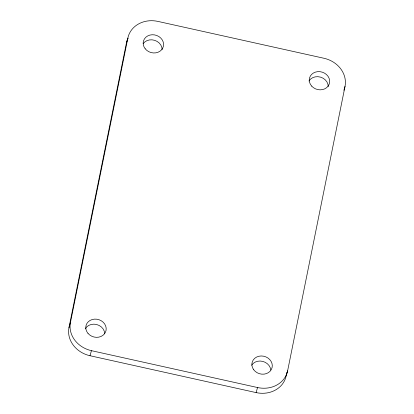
<?xml version="1.0" encoding="UTF-8"?>
<svg xmlns="http://www.w3.org/2000/svg" width="414" height="414" viewBox="0 0 414 414"><rect width="100%" height="100%" fill="white"/><g stroke="black" fill="none" stroke-linecap="round" stroke-linejoin="round"><path stroke-width="0.62" d="M68.978 327.603L126.368 43.237L127.828 38.181A26.191 22.884 16.1 0 1 157.91 21.404L324.002 58.276A26.191 22.884 16.1 0 1 345.022 86.397L287.632 370.763L286.172 375.819A26.191 22.884 16.1 0 1 256.09 392.596L89.998 355.724A26.191 22.884 16.1 0 1 68.978 327.603L70.437 322.547L127.828 38.181M286.172 375.819L286.814 372.652M89.998 355.724L91.458 350.668A26.191 22.884 16.1 0 1 70.437 322.547M256.09 392.596L257.549 387.54A26.191 22.884 16.1 0 0 287.632 370.763M343.889 90.33L345.022 86.397M91.458 350.668L257.549 387.54M126.368 43.237A26.191 22.884 16.1 0 1 128.133 38.155M308.937 81.02A10.309 9.01 16.1 0 1 320.524 77.128A10.309 9.01 16.1 0 1 328.224 86.614M251.665 365.195A10.309 9.01 16.1 0 1 262.73 361.386A10.309 9.01 16.1 0 1 270.797 370.018M143.125 43.724A10.309 9.01 16.1 0 1 154.66 40.329A10.309 9.01 16.1 0 1 162.138 49.659M85.274 328.83A10.309 9.01 16.1 0 1 96.643 324.514A10.309 9.01 16.1 0 1 104.742 333.746M311.659 86.086A10.309 9.01 16.1 0 0 329.078 84.43A10.309 9.01 16.1 0 0 317.673 71.658A10.309 9.01 16.1 0 0 311.659 86.086M145.21 48.79A10.309 9.01 16.1 0 0 162.78 48.019A10.309 9.01 16.1 0 0 152.145 34.75A10.309 9.01 16.1 0 0 145.21 48.79M88.011 333.389A10.309 9.01 16.1 0 0 105.508 332.137A10.309 9.01 16.1 0 0 94.449 319.132A10.309 9.01 16.1 0 0 88.011 333.389M253.704 369.759A10.309 9.01 16.1 0 0 271.336 369.531A10.309 9.01 16.1 0 0 261.198 355.973A10.309 9.01 16.1 0 0 253.704 369.759"/></g></svg>
